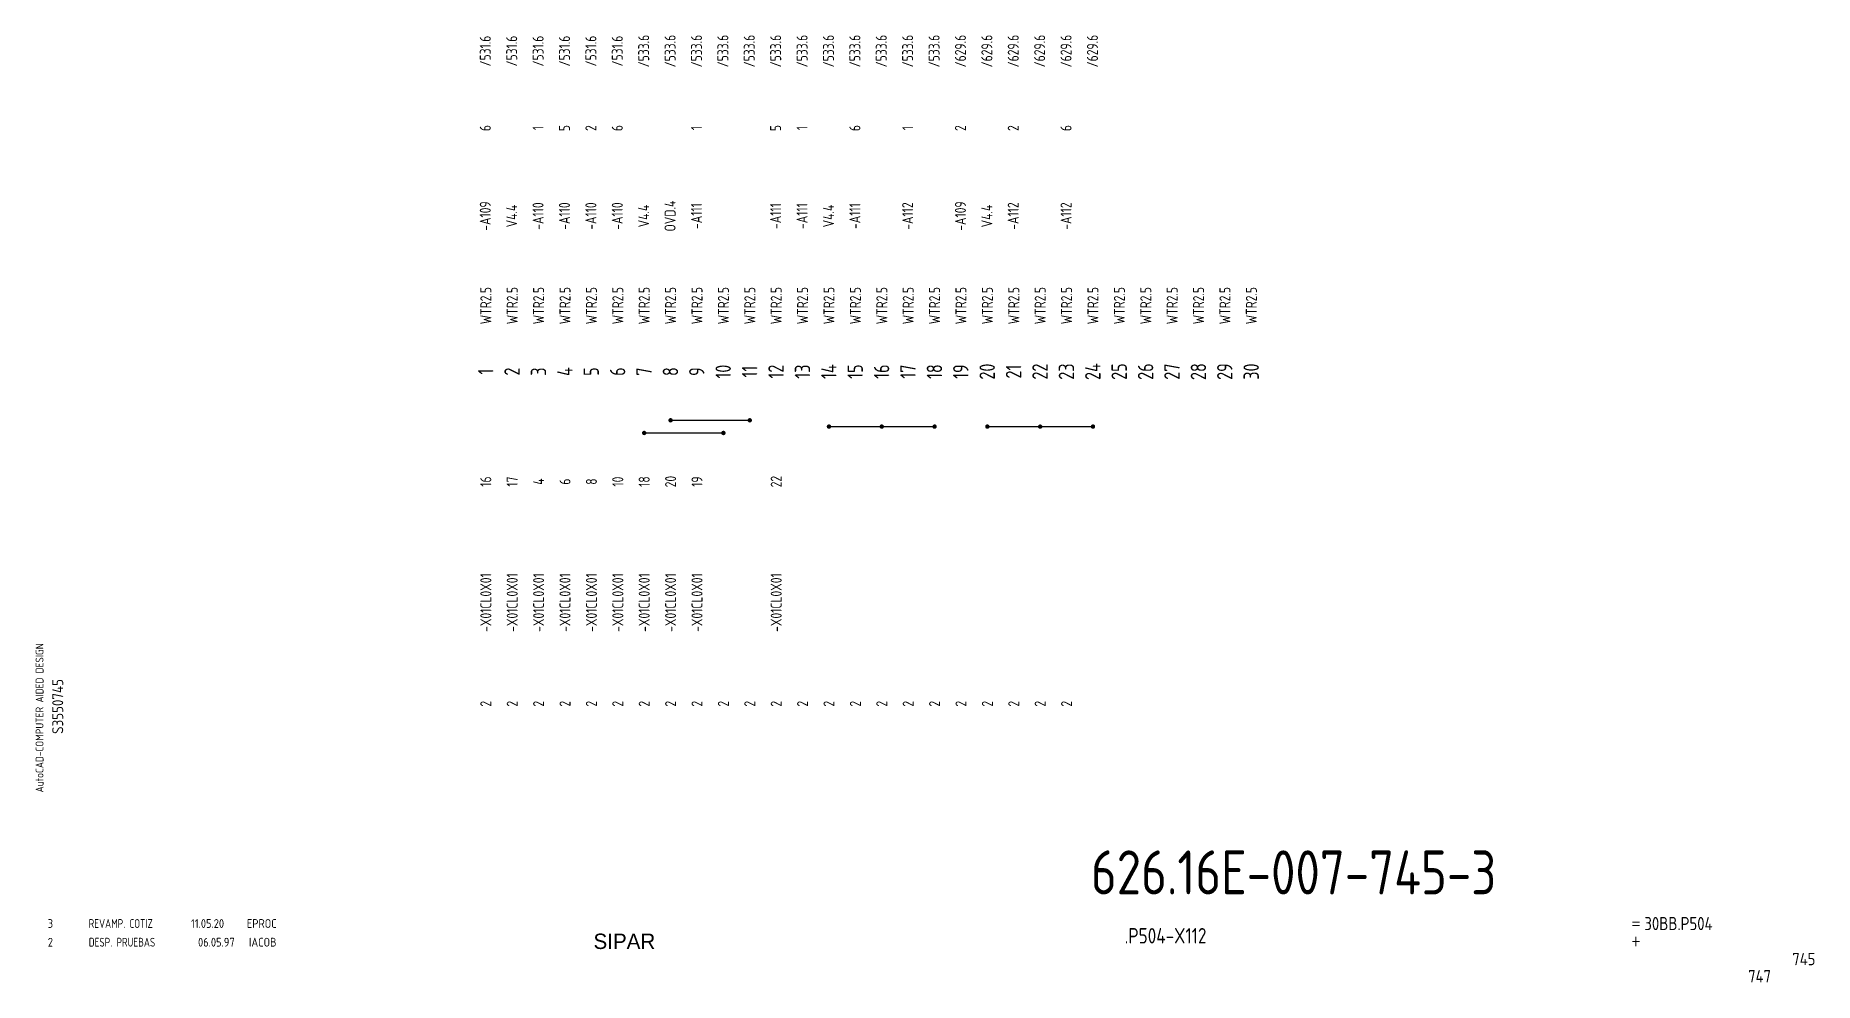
# Model space of a CAD drawing. Extents: x 10 to 414, y 6 to 221.
import ezdxf
from ezdxf.enums import TextEntityAlignment as Align

# ---------------------------------------------------------------- set-up
doc = ezdxf.new("R2010")
doc.units = 0
doc.header["$LTSCALE"] = 5
doc.header["$MEASUREMENT"] = 0
doc.layers.get('0').update_dxf_attribs({"linetype": 'CONTINUOUS'})
doc.layers.add('3', color=3, linetype='CONTINUOUS')
doc.layers.add('CART', color=7, linetype='CONTINUOUS')
doc.styles.add('DIN', font='DIN.shx', dxfattribs={"width": 0.85})
doc.styles.add('N', font='ROMANS', dxfattribs={"width": 0.85, "height": 3})
doc.styles.add('X', font='UNIV.SHX', dxfattribs={"height": 3.5})

# ---------------------------------------------------------------- blocks, each defined once
blk = doc.blocks.new('REV2')
at = {"color": 3, "style": 'DIN'}
for s, width, p in [('2', 0.9, (12.45, 13.79)), ('DESP. PRUEBAS', 0.8, (21.76, 13.79)), ('06.05.97', 0.9, (46.59, 13.79)), ('IACOB', 0.9, (58.16, 13.79))]:
    blk.add_text(s, height=2, dxfattribs=dict(at, width=width)).set_placement(p)

msp = doc.modelspace()

# ---------------------------------------------------------------- linework, layer by layer
for p, q in [((154, 133.43), (172, 133.43)), ((148, 130.55), (166, 130.55)), ((190, 132), (214, 132)), ((226, 132), (250, 132))]:
    msp.add_line(p, q)
at = {"const_width": 0.5}
for points in [[(153.75, 133.43, 1), (154.25, 133.43, 1)], [(171.75, 133.43, 1), (172.25, 133.43, 1)], [(147.75, 130.55, 1), (148.25, 130.55, 1)], [(165.75, 130.55, 1), (166.25, 130.55, 1)], [(189.75, 132, 1), (190.25, 132, 1)], [(201.75, 132, 1), (202.25, 132, 1)], [(213.75, 132, 1), (214.25, 132, 1)], [(225.75, 132, 1), (226.25, 132, 1)], [(237.75, 132, 1), (238.25, 132, 1)], [(249.75, 132, 1), (250.25, 132, 1)]]:
    msp.add_lwpolyline(points, format="xyb", close=True, dxfattribs=at)

# ---------------------------------------------------------------- block references
at = {"linetype": 'Continuous'}
msp.add_blockref('REV2', (0, 0), dxfattribs=at)

# ---------------------------------------------------------------- texts
at = {"style": 'DIN', "width": 0.8}
for s, p in [('/531.6', (111.88, 217.36)), ('/531.6', (117.88, 217.36)), ('/531.6', (123.88, 217.36)), ('/531.6', (129.88, 217.36)), ('/531.6', (135.88, 217.36)), ('/531.6', (141.88, 217.36)), ('/533.6', (147.88, 217.36)), ('/533.6', (153.88, 217.36)), ('/533.6', (159.88, 217.36)), ('/533.6', (165.88, 217.36)), ('/533.6', (171.88, 217.36)), ('/533.6', (177.88, 217.36)), ('/533.6', (183.88, 217.36)), ('/533.6', (189.88, 217.36)), ('/533.6', (195.88, 217.36)), ('/533.6', (201.88, 217.36)), ('/533.6', (207.88, 217.36)), ('/533.6', (213.88, 217.36)), ('/629.6', (219.88, 217.36)), ('/629.6', (225.88, 217.36)), ('/629.6', (231.88, 217.36)), ('/629.6', (237.88, 217.36)), ('/629.6', (243.88, 217.36)), ('/629.6', (249.88, 217.36)), ('6', (111.88, 199.86)), ('1', (123.88, 199.86)), ('5', (129.88, 199.86)), ('2', (135.88, 199.86)), ('6', (141.88, 199.86)), ('1', (159.88, 199.86)), ('5', (177.88, 199.86)), ('1', (183.88, 199.86)), ('6', (195.88, 199.86)), ('1', (207.88, 199.86)), ('2', (219.88, 199.86)), ('2', (231.88, 199.86)), ('6', (243.88, 199.86)), ('-A109', (111.88, 179.86)), ('V4.4', (117.88, 179.86)), ('-A110', (123.88, 179.86)), ('-A110', (129.88, 179.86)), ('-A110', (135.88, 179.86)), ('-A110', (141.88, 179.86)), ('V4.4', (147.88, 179.86)), ('OVD.4', (153.88, 179.86)), ('-A111', (159.88, 179.86)), ('-A111', (177.88, 179.86)), ('-A111', (183.88, 179.86)), ('V4.4', (189.88, 179.86)), ('-A111', (195.88, 179.86)), ('-A112', (207.88, 179.86)), ('-A109', (219.88, 179.86)), ('V4.4', (225.88, 179.86)), ('-A112', (231.88, 179.86)), ('-A112', (243.88, 179.86)), ('WTR2.5', (112, 159.5)), ('WTR2.5', (118, 159.5)), ('WTR2.5', (124, 159.5)), ('WTR2.5', (130, 159.5)), ('WTR2.5', (136, 159.5)), ('WTR2.5', (142, 159.5)), ('WTR2.5', (148, 159.5)), ('WTR2.5', (154, 159.5)), ('WTR2.5', (160, 159.5)), ('WTR2.5', (166, 159.5)), ('WTR2.5', (172, 159.5)), ('WTR2.5', (178, 159.5)), ('WTR2.5', (184, 159.5)), ('WTR2.5', (190, 159.5)), ('WTR2.5', (196, 159.5)), ('WTR2.5', (202, 159.5)), ('WTR2.5', (208, 159.5)), ('WTR2.5', (214, 159.5)), ('WTR2.5', (220, 159.5)), ('WTR2.5', (226, 159.5)), ('WTR2.5', (232, 159.5)), ('WTR2.5', (238, 159.5)), ('WTR2.5', (244, 159.5)), ('WTR2.5', (250, 159.5)), ('WTR2.5', (256, 159.5)), ('WTR2.5', (262, 159.5)), ('WTR2.5', (268, 159.5)), ('WTR2.5', (274, 159.5)), ('WTR2.5', (280, 159.5)), ('WTR2.5', (286, 159.5)), ('16', (112, 119.5)), ('17', (118, 119.5)), ('4', (124, 119.5)), ('6', (130, 119.5)), ('8', (136, 119.5)), ('10', (142, 119.5)), ('18', (148, 119.5)), ('20', (154, 119.5)), ('19', (160, 119.5)), ('22', (178, 119.5)), ('-X01CL0X01', (112, 92)), ('-X01CL0X01', (118, 92)), ('-X01CL0X01', (124, 92)), ('-X01CL0X01', (130, 92)), ('-X01CL0X01', (136, 92)), ('-X01CL0X01', (142, 92)), ('-X01CL0X01', (148, 92)), ('-X01CL0X01', (154, 92)), ('-X01CL0X01', (160, 92)), ('-X01CL0X01', (178, 92)), ('2', (112, 69)), ('2', (118, 69)), ('2', (124, 69)), ('2', (130, 69)), ('2', (136, 69)), ('2', (142, 69)), ('2', (148, 69)), ('2', (154, 69)), ('2', (160, 69)), ('2', (166, 69)), ('2', (172, 69)), ('2', (178, 69)), ('2', (184, 69)), ('2', (190, 69)), ('2', (196, 69)), ('2', (202, 69)), ('2', (208, 69)), ('2', (214, 69)), ('2', (220, 69)), ('2', (226, 69)), ('2', (232, 69)), ('2', (238, 69)), ('2', (244, 69))]:
    msp.add_text(s, height=2.5, rotation=90, dxfattribs=at).set_placement(p, align=Align.MIDDLE)
at = {"color": 6, "style": 'DIN', "width": 0.8}
for s, p in [('10', (165.96, 144.5)), ('12', (177.96, 144.5)), ('13', (183.96, 144.5)), ('14', (189.96, 144.5)), ('15', (195.96, 144.5)), ('16', (201.96, 144.5)), ('17', (207.96, 144.5)), ('18', (213.96, 144.5)), ('19', (219.96, 144.5)), ('20', (225.96, 144.5)), ('21', (231.96, 144.5)), ('22', (237.96, 144.5)), ('23', (243.96, 144.5)), ('24', (249.96, 144.5)), ('25', (255.96, 144.5)), ('26', (261.96, 144.5)), ('27', (267.96, 144.5)), ('28', (273.96, 144.5)), ('29', (279.96, 144.5)), ('30', (285.96, 144.5)), ('1', (111.96, 144.5)), ('2', (117.96, 144.5)), ('3', (123.96, 144.5)), ('4', (129.96, 144.5)), ('5', (135.96, 144.5)), ('6', (141.96, 144.5)), ('7', (147.96, 144.5)), ('8', (153.96, 144.5)), ('9', (159.96, 144.5)), ('11', (171.96, 144.5))]:
    msp.add_text(s, height=3.5, rotation=90, dxfattribs=at).set_placement(p, align=Align.MIDDLE)
at = {"color": 3, "style": 'DIN'}
for s, width, p in [('3', 0.9, (12.43, 18.04)), ('REVAMP. COTIZ', 0.8, (21.74, 18.04)), ('11.05.20', 0.9, (45.01, 18.04)), ('EPROC', 0.9, (57.69, 18.04))]:
    msp.add_text(s, height=2, dxfattribs=dict(at, width=width)).set_placement(p)
at = {"color": 2, "insert": (249.53, 35.66), "char_height": 10, "width": 111.0411, "attachment_point": 1, "style": 'DIN'}
msp.add_mtext('626.16E-007-745-3', dxfattribs=at)
at = {"layer": '3', "color": 2, "style": 'DIN', "width": 0.85}
msp.add_text('.P504-X112', height=3.5, dxfattribs=at).set_placement((266.5, 14.51), align=Align.CENTER)
at = {"layer": 'CART', "color": 1, "style": 'DIN', "width": 0.9}
msp.add_text('AutoCAD-COMPUTER AIDED DESIGN', height=1.8, rotation=90, dxfattribs=at).set_placement((11.47, 48.84))
at = {"layer": 'CART', "color": 3, "style": 'N', "width": 0.85}
for s, p in [('=', (372.24, 17.91)), ('+', (372.24, 13.87))]:
    msp.add_text(s, height=2.5, dxfattribs=at).set_placement(p)
at = {"layer": 'CART', "color": 3, "style": 'DIN', "width": 0.9, "flags": 1}
msp.add_attdef('S3550745', text='', height=2.5, rotation=90, dxfattribs=at).set_placement((15.95, 68.38), align=Align.CENTER)
at = {"layer": 'CART', "color": 3, "style": 'DIN', "width": 0.85}
msp.add_attdef('30BB.P504', text='', height=3, dxfattribs=at).set_placement((375.33, 16.63), align=Align.BOTTOM_LEFT)
at = {"layer": 'CART', "color": 6, "style": 'X', "flags": 1}
msp.add_attdef('SIPAR', text='', height=3.5, dxfattribs=at).set_placement((143.5, 15), align=Align.MIDDLE)
at = {"layer": 'CART', "color": 2, "style": 'DIN', "width": 0.9, "flags": 1}
msp.add_attdef('745', text='', height=2.8, dxfattribs=at).set_placement((414.2, 9.56), align=Align.RIGHT)
at = {"layer": 'CART', "color": 7, "style": 'DIN', "width": 0.9, "flags": 1}
msp.add_attdef('747', (398.93, 5.65), '', height=2.8, dxfattribs=at)

doc.saveas('drawing.dxf')
